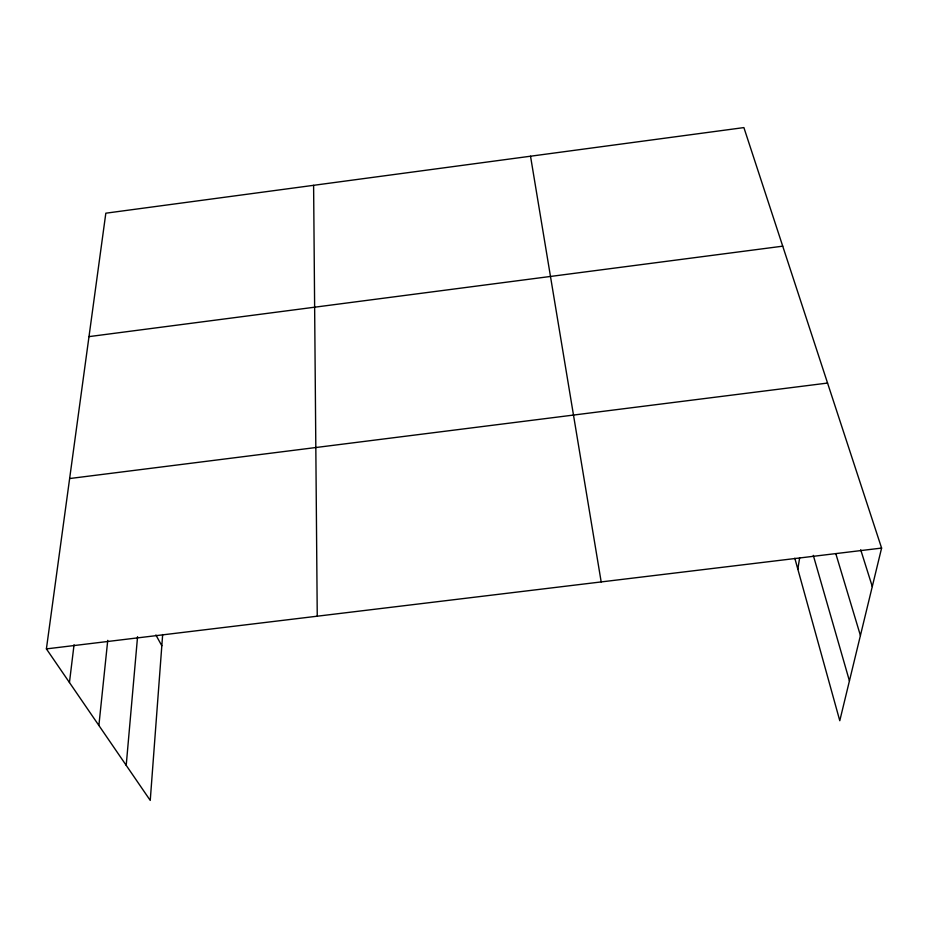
<?xml version="1.0" encoding="UTF-8"?>
<svg xmlns="http://www.w3.org/2000/svg" width="928" height="928" viewBox="0 0 928 928"><rect width="100%" height="100%" fill="white"/><g stroke="black" fill="none" stroke-linecap="round" stroke-linejoin="round"><path stroke-width="1.39" d="M162.667 634.532L150.243 800.412L46.4 648.892L105.827 213.196L743.896 127.588L881.6 548.077L839.782 720.72L794.797 558.227M126.208 765.345L137.564 636.678M98.878 725.464L107.741 640.355M69.449 682.521L74.054 644.74M797.825 569.189L799.646 557.856M88.995 336.62L782.733 246.175M69.635 478.546L827.556 383.055M46.4 648.892L881.6 548.077M155.881 634.972L161.82 645.749M860.697 549.759L872.285 586.531M835.861 553.83L860.418 635.518M813.299 555.35L849.433 680.897M530.526 156.217L601.182 581.926M313.606 185.322L317.248 616.204"/></g></svg>
